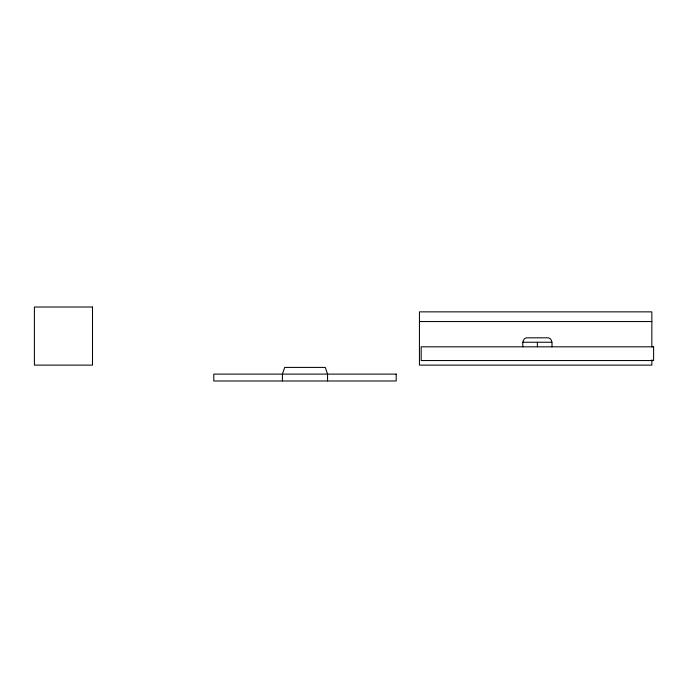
<?xml version="1.0" encoding="UTF-8"?>
<svg xmlns="http://www.w3.org/2000/svg" width="688" height="688" viewBox="0 0 688 688"><rect width="100%" height="100%" fill="white"/><g stroke="black" fill="none" stroke-linecap="round" stroke-linejoin="round"><path stroke-width="1.03" d="M522.871 346.821C522.613 343.665 522.321 338.857 526.26 337.825L548.525 337.825C552.473 338.857 552.172 343.665 551.922 346.821M419.439 321.545L651.846 321.545M522.871 342.246L551.922 342.246M651.846 347.053L651.846 311.862L419.439 311.862L419.439 365.122L651.846 365.122L651.846 359.807M537.397 342.246L537.397 346.821M327.557 380.98L327.557 374.117L325.269 367.409L284.703 367.409L282.415 374.117L282.415 380.98M92.502 307.02L34.4 307.02L34.4 365.122L92.502 365.122L92.502 307.02M653.6 346.821L421.185 346.821L421.185 360.546L653.6 360.546L653.6 346.821M396.185 374.117L213.787 374.117L213.787 380.98L396.185 380.98L396.185 374.117"/></g></svg>
